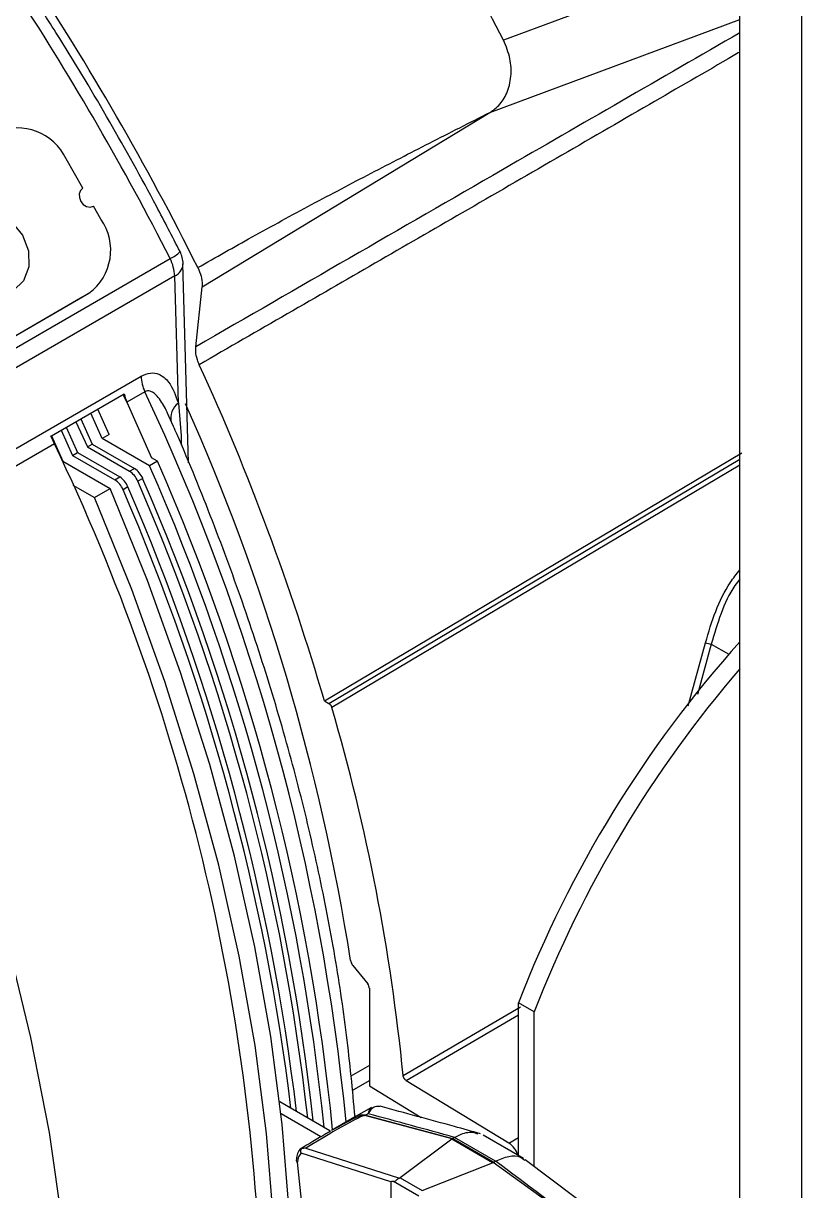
# Model space of a CAD drawing. Extents: x 2 to 136, y 1 to 99.
# Drawn here: x 101.954 to 103.631, y 81.753 to 84.269 of the extents above; entities that cross this region are included whole.
import ezdxf

# ---------------------------------------------------------------- set-up
doc = ezdxf.new("R2010")
doc.units = 0
doc.header["$MEASUREMENT"] = 0
doc.layers.add('OBJECT', color=7, linetype='CONTINUOUS')

msp = doc.modelspace()

# ---------------------------------------------------------------- linework, layer by layer
at = {"layer": 'OBJECT'}
for p, q in [((103.4985, 81.467), (103.4985, 88.5023)), ((103.6315, 81.3637), (103.6315, 88.4256)), ((103.4985, 84.422), (102.9892, 84.2325)), ((102.9597, 84.0769), (103.4985, 84.2772)), ((102.3393, 83.7008), (102.9597, 84.0769)), ((102.0826, 83.9138), (102.0463, 83.9766)), ((102.1213, 83.8466), (102.1051, 83.8748)), ((101.5964, 83.3728), (102.2702, 83.7618)), ((102.3103, 83.3216), (102.298, 83.7504)), ((102.2804, 83.7245), (101.6065, 83.3355)), ((102.2882, 83.4505), (102.2804, 83.7245)), ((101.47, 83.3263), (102.0954, 83.6874)), ((102.0774, 83.677), (102.0954, 83.6874)), ((102.3257, 83.5717), (102.3393, 83.7008)), ((101.452, 83.3159), (102.0774, 83.677)), ((101.6091, 83.1627), (102.2078, 83.5083)), ((102.0145, 83.3799), (102.1717, 83.4706)), ((102.1695, 83.4693), (102.1772, 83.4525)), ((102.1772, 83.4525), (102.1695, 83.4693)), ((102.216, 83.4749), (102.1772, 83.4525)), ((102.139, 83.383), (102.1144, 83.4375)), ((102.1772, 83.4525), (102.2305, 83.3324)), ((102.2882, 83.4505), (102.2939, 83.3803)), ((102.0676, 83.4105), (102.0922, 83.356)), ((102.0781, 83.4166), (102.1027, 83.3621)), ((102.1239, 83.3743), (102.0993, 83.4288)), ((102.2776, 83.3998), (102.2676, 83.4224)), ((102.0359, 83.3922), (102.0604, 83.3377)), ((102.0464, 83.3983), (102.071, 83.3438)), ((102.0213, 83.3625), (101.6173, 83.1293)), ((102.0213, 83.3625), (102.0134, 83.3798)), ((102.0146, 83.3799), (102.0392, 83.3254)), ((102.0922, 83.356), (102.1027, 83.3621)), ((102.1027, 83.3621), (102.1935, 83.3097)), ((102.139, 83.383), (102.1239, 83.3743)), ((102.2262, 83.3153), (102.1239, 83.3743)), ((102.2939, 83.3803), (102.2946, 83.36)), ((102.0604, 83.3377), (102.071, 83.3438)), ((102.0604, 83.3377), (102.1512, 83.2853)), ((102.071, 83.3438), (102.1618, 83.2914)), ((102.0922, 83.356), (102.183, 83.3036)), ((102.6028, 82.8092), (103.5023, 83.3436)), ((102.0383, 83.3249), (102.0392, 83.3254)), ((102.0392, 83.3254), (102.1415, 83.2664)), ((102.183, 83.3036), (102.1935, 83.3097)), ((102.2432, 83.3251), (102.2262, 83.3153)), ((102.2432, 83.3251), (102.2305, 83.3324)), ((102.6126, 82.8032), (103.4985, 83.3295)), ((103.4985, 83.317), (102.6189, 82.7944)), ((102.1512, 83.2853), (102.1618, 83.2914)), ((102.2113, 83.2882), (102.2008, 83.2822)), ((102.061, 83.2737), (102.1076, 83.2468)), ((102.1076, 83.2468), (102.1415, 83.2664)), ((102.1796, 83.2699), (102.169, 83.2638)), ((103.3871, 82.7984), (103.4243, 82.9342)), ((103.4368, 82.9311), (103.4071, 82.8227)), ((103.4368, 82.9311), (103.4745, 82.9094)), ((102.6028, 82.8092), (102.6126, 82.8032)), ((102.6645, 82.2383), (102.6962, 82.1988)), ((102.6998, 82.1897), (102.6998, 81.979)), ((103.0552, 82.1389), (103.0212, 82.1585)), ((103.0212, 81.8289), (103.0212, 82.1585)), ((102.7726, 82.0016), (103.0259, 82.1497)), ((103.0212, 82.1318), (102.7794, 81.9904)), ((103.0552, 81.8055), (103.0552, 82.1389)), ((102.6998, 82.0233), (102.6599, 82.0003)), ((102.6631, 81.9694), (102.6998, 81.9906)), ((102.6998, 81.979), (102.8115, 81.9111)), ((103.0006, 81.856), (102.7794, 81.9904)), ((102.6147, 81.8827), (102.5067, 81.9451)), ((102.7048, 81.9329), (102.6717, 81.9138)), ((102.5953, 81.8694), (102.5097, 81.9188)), ((102.6717, 81.9138), (102.6183, 81.883)), ((102.878, 81.8648), (102.6901, 81.9151)), ((102.6973, 81.9193), (102.6913, 81.9158)), ((102.6913, 81.9158), (102.879, 81.8655)), ((102.8775, 81.8644), (102.7661, 81.7811)), ((102.9655, 81.8136), (102.8775, 81.8644)), ((102.879, 81.8655), (102.878, 81.8648)), ((102.8832, 81.868), (102.8796, 81.8658)), ((102.8796, 81.8658), (102.968, 81.8148)), ((102.9716, 81.8169), (102.8832, 81.868)), ((103.0319, 81.8227), (102.9449, 81.8729)), ((103.0006, 81.856), (103.0212, 81.868)), ((102.5533, 81.8435), (102.5515, 81.843)), ((102.7459, 81.7724), (102.5531, 81.8341)), ((102.5629, 81.8452), (102.7649, 81.7806)), ((102.8139, 81.7535), (102.9655, 81.8136)), ((103.1709, 81.6674), (102.9669, 81.8141)), ((102.968, 81.8148), (102.9716, 81.8169)), ((103.3179, 81.6074), (103.0359, 81.82)), ((102.7661, 81.7811), (102.8139, 81.7535)), ((102.7459, 81.7724), (102.7459, 81.6789)), ((102.8066, 81.7417), (102.7517, 81.7733))]:
    msp.add_line(p, q, dxfattribs=at)
at = {"layer": 'OBJECT', "flags": 128}
for points in [[(102.0826, 83.9138), (102.0773, 83.9088), (102.0746, 83.9016), (102.0748, 83.8933), (102.0779, 83.8851), (102.0834, 83.8783), (102.0905, 83.874), (102.0981, 83.8728), (102.1051, 83.8748)], [(101.8395, 83.8554), (101.8684, 83.8639), (101.9, 83.8587), (101.9295, 83.8407), (101.9524, 83.8126), (101.9653, 83.7787), (101.9661, 83.7442), (101.9548, 83.7143), (101.933, 83.6935)], [(102.1415, 80.2452), (102.2216, 80.3506), (102.2931, 80.4665), (102.3557, 80.5927), (102.4091, 80.7284), (102.4531, 80.8732), (102.4875, 81.0264), (102.5122, 81.1875), (102.527, 81.3557), (102.532, 81.5304), (102.527, 81.7108), (102.5122, 81.8961), (102.4875, 82.0857), (102.4531, 82.2786), (102.4091, 82.4742), (102.3557, 82.6716), (102.2931, 82.87), (102.2216, 83.0685), (102.1415, 83.2664)], [(102.1076, 80.2256), (102.1877, 80.331), (102.2592, 80.4469), (102.3218, 80.5731), (102.3751, 80.7088), (102.4191, 80.8536), (102.4535, 81.0069), (102.4782, 81.1679), (102.4931, 81.3361), (102.498, 81.5108), (102.4931, 81.6912), (102.4782, 81.8765), (102.4535, 82.0661), (102.4191, 82.2591), (102.3751, 82.4546), (102.3218, 82.652), (102.2592, 82.8504), (102.1877, 83.0489), (102.1076, 83.2468)], [(102.0631, 81.2883), (102.0566, 81.4799), (102.0389, 81.6769), (102.0102, 81.8785), (101.9706, 82.0837), (101.9203, 82.2915), (101.8595, 82.5009), (101.7885, 82.711), (101.7077, 82.9208), (101.6173, 83.1293)]]:
    msp.add_lwpolyline(points, dxfattribs=at)
at = {"layer": 'OBJECT'}
for centre, radius, start, end in [((97.6285, 81.455), 6.0375, 27.38935, 32.61065), ((96.9167, 81.0441), 6.0486, 26.49365, 33.50636), ((96.8603, 81.0115), 6.069, 26.94753, 33.11138), ((101.9417, 83.9282), 0.1153, 24.8164, 113.6431), ((102.0271, 83.7802), 0.1153, 306.3515, 35.1849), ((102.2474, 83.817), 0.0597, 292.4558, 317.9788), ((102.193, 83.7209), 0.0874, 2.3954, 27.9366), ((102.2365, 83.7489), 0.062, 1.6775, 26.944), ((102.2682, 83.7523), 0.0304, 293.586, 356.2934), ((97.4795, 81.3143), 5.337, 16.2665, 24.5682), ((102.2928, 83.5115), 0.0851, 182.1754, 205.4882), ((97.8869, 81.4352), 4.7856, 5.5871, 25.2282), ((102.3135, 83.4171), 0.0419, 127.1851, 190.8923), ((97.9503, 81.5061), 4.7674, 8.9709, 24.0531), ((97.9036, 81.391), 4.5653, 1.6388, 25.585), ((102.169, 83.2712), 0.0456, 21.9154, 57.4729), ((97.8916, 81.4094), 4.7351, 5.8245, 23.7352), ((97.9166, 81.4219), 4.7267, 5.6146, 23.7444), ((102.1267, 83.2468), 0.0456, 21.9154, 57.4729), ((102.1372, 83.2529), 0.0456, 21.9154, 57.4729), ((102.1584, 83.2651), 0.0456, 21.9154, 57.4729), ((97.8664, 81.3946), 4.7396, 6.1647, 23.5495), ((97.7122, 81.3381), 4.8551, 7.0155, 23.3685), ((97.7292, 81.3465), 4.8482, 6.8435, 23.3738), ((97.8493, 81.3863), 4.7466, 6.3392, 23.5421), ((105.3914, 81.2397), 2.542, 138.127, 158.8102), ((103.5182, 83.2848), 0.363, 255.0127, 257.0398), ((105.4253, 81.2201), 2.542, 139.2863, 158.8102), ((98.4614, 81.5772), 4.332, 5.6217, 16.3179), ((102.683, 81.8928), 0.0238, 76.5072, 118.3677), ((102.7094, 81.9147), 0.0209, 176.4263, 178.9916), ((102.7033, 81.895), 0.0241, 120.0381, 123.136), ((102.9746, 81.8171), 0.0468, 15.7066, 56.2936), ((102.5524, 81.8186), 0.01, 177.3901, 180), ((102.5474, 81.8191), 0.00497, 180.2898, 240.8138), ((102.5524, 81.8186), 0.01, 180, 186.4656), ((102.5461, 81.8183), 0.00372, 192.6193, 252.2013)]:
    msp.add_arc(centre, radius, start, end, dxfattribs=at)
for centre, major_axis, ratio, start_param, end_param in [((102.2257, 83.4689), (-0.0367, 0.0501), 0.810256, 1.005073, 1.319433), ((102.0441, 83.3641), (-0.0287, 0.055), 0.340719, 1.108149, 1.422508), ((102.6927, 82.1938), (-0.005, 0.00866), 0.577456, 3.927011, 4.973992), ((102.2929, 81.6558), (0.3977, 0.259), 0.033271, 0.082533, 0.803198), ((102.2995, 81.6297), (0.3934, 0.2851), 0.067897, 0.107732, 0.577362), ((102.2929, 81.6558), (0.3977, 0.259), 0.033271, 0.029869, 0.082533), ((102.2995, 81.6297), (0.3934, 0.2851), 0.067897, 0.055068, 0.107732), ((101.1671, 81.091), (5.759, -1.2811), 0.198331, 1.31253, 1.346221), ((102.5627, 81.9508), (0.3234, -0.0744), 0.221608, 6.097685, 6.104202), ((102.5629, 81.9507), (0.3275, -0.0723), 0.201878, 6.059394, 6.065905), ((102.5666, 81.9528), (0.3275, -0.0723), 0.201878, 6.065905, 6.070109), ((102.5783, 81.7911), (-0.0231, 0.0444), 0.54529, 0.093947, 0.755779), ((100.311, 82.8452), (-1.5577, 2.9995), 0.54529, 3.803221, 4.099553), ((103.6595, 81.3176), (0.6996, -0.4919), 0.108829, 3.057234, 3.070323), ((103.659, 81.3179), (0.6943, -0.494), 0.104684, 3.093765, 3.106856), ((103.6627, 81.32), (0.6943, -0.494), 0.104684, 3.090425, 3.093765), ((98.667, 83.0154), (13.5348, -9.6488), 0.094709, 1.299778, 1.31529), ((102.7398, 81.7883), (0.0269, -0.0062), 0.221608, 5.957084, 6.097685), ((102.8764, 81.7369), (0.1305, -0.0357), 0.06024, 2.857382, 3.158052), ((102.8717, 81.7122), (0.0583, -0.041), 0.108829, 3.070323, 3.096503)]:
    msp.add_ellipse(centre, major_axis=major_axis, ratio=ratio, start_param=start_param, end_param=end_param, dxfattribs=at)
for points, knots in [([(102.2918, 83.777), (102.275, 83.8096), (102.2264, 83.9039), (102.1409, 84.0577), (102.0488, 84.2118), (101.9894, 84.304), (101.9676, 84.3378)], [0, 0, 0, 0, 0.169694, 0.491691, 0.81372, 1, 1, 1, 1]), ([(103.4985, 84.2486), (103.3284, 84.1504), (102.9418, 83.9273), (102.5468, 83.6993), (102.3257, 83.5717)], [0, 0, 0, 0, 0.440198, 1, 1, 1, 1]), ([(102.9597, 84.0769), (102.9623, 84.0785), (102.9691, 84.0828), (102.9826, 84.0952), (102.9979, 84.1183), (103.0065, 84.1537), (103.0048, 84.1941), (102.9945, 84.2194), (102.9892, 84.2325)], [0, 0, 0, 0, 0.061294, 0.157977, 0.353025, 0.568965, 0.775601, 1, 1, 1, 1]), ([(103.4985, 84.207), (103.4937, 84.2043), (103.4289, 84.1667), (103.2969, 84.0902), (103.1023, 83.9776), (102.9051, 83.8635), (102.712, 83.7519), (102.5231, 83.6428), (102.3966, 83.5698), (102.3333, 83.5332)], [0, 0, 0, 0, 0.012532, 0.169359, 0.343097, 0.516836, 0.677891, 0.838946, 1, 1, 1, 1]), ([(102.3301, 83.7424), (102.369, 83.7646), (102.4504, 83.8109), (102.5752, 83.8785), (102.7028, 83.9457), (102.831, 84.0117), (102.9163, 84.0549), (102.9597, 84.0769)], [0, 0, 0, 0, 0.187145, 0.391348, 0.595125, 0.793954, 1, 1, 1, 1]), ([(102.3301, 83.7424), (102.3327, 83.7363), (102.338, 83.724), (102.3399, 83.7097), (102.3394, 83.7026), (102.3393, 83.7008)], [0, 0, 0, 0, 0.425024, 0.850045, 1, 1, 1, 1]), ([(102.3333, 83.5332), (102.3319, 83.5368), (102.3279, 83.5464), (102.3252, 83.5599), (102.3256, 83.5684), (102.3257, 83.5717)], [0, 0, 0, 0, 0.263887, 0.723096, 1, 1, 1, 1]), ([(102.2078, 83.5083), (102.2147, 83.5113), (102.2286, 83.5172), (102.2497, 83.5128), (102.2729, 83.4936), (102.2823, 83.467), (102.2882, 83.4505)], [0, 0, 0, 0, 0.163498, 0.325711, 0.581357, 1, 1, 1, 1]), ([(102.2675, 83.4224), (102.2664, 83.4253), (102.261, 83.4389), (102.251, 83.4558), (102.2383, 83.4705), (102.2292, 83.4761), (102.2219, 83.4774), (102.2179, 83.4757), (102.216, 83.4749)], [0, 0, 0, 0, 0.108509, 0.498482, 0.697815, 0.839633, 0.923711, 1, 1, 1, 1]), ([(102.6691, 81.9117), (102.6636, 81.9705), (102.6526, 82.0881), (102.625, 82.2688), (102.5893, 82.4518), (102.545, 82.6369), (102.4923, 82.8232), (102.4316, 83.0101), (102.3626, 83.1968), (102.3103, 83.3268), (102.2802, 83.3941), (102.2776, 83.3998)], [0, 0, 0, 0, 0.123671, 0.2473136, 0.3709244, 0.4945023, 0.6180489, 0.7415668, 0.8650598, 0.9885318, 1, 1, 1, 1]), ([(103.4243, 82.9342), (103.431, 82.957), (103.4445, 83.0026), (103.4706, 83.0564), (103.4913, 83.0824), (103.4985, 83.0915)], [0, 0, 0, 0, 0.394095, 0.789354, 1, 1, 1, 1]), ([(103.4985, 83.0717), (103.4948, 83.0669), (103.4781, 83.0455), (103.4561, 82.9976), (103.4432, 82.9532), (103.4368, 82.9311)], [0, 0, 0, 0, 0.124966, 0.563025, 1, 1, 1, 1]), ([(102.6126, 82.8032), (102.613, 82.8029), (102.6138, 82.8024), (102.6149, 82.8013), (102.616, 82.8001), (102.6169, 82.7988), (102.6177, 82.7973), (102.6184, 82.7959), (102.6187, 82.7949), (102.6189, 82.7944)], [0, 0, 0, 0, 0.143858, 0.287687, 0.431529, 0.575361, 0.719222, 0.857739, 1, 1, 1, 1]), ([(102.6594, 82.2495), (102.6595, 82.249), (102.6597, 82.248), (102.6601, 82.2464), (102.6607, 82.2448), (102.6614, 82.2433), (102.6622, 82.2417), (102.6632, 82.24), (102.664, 82.2389), (102.6645, 82.2383)], [0, 0, 0, 0, 0.134203, 0.268404, 0.402601, 0.536798, 0.671012, 0.805218, 1, 1, 1, 1]), ([(102.7794, 81.9904), (102.7786, 81.991), (102.7774, 81.9918), (102.776, 81.9935), (102.775, 81.9948), (102.7742, 81.9962), (102.7735, 81.9977), (102.7729, 81.9996), (102.7727, 82.0008), (102.7726, 82.0016)], [0, 0, 0, 0, 0.235208, 0.351553, 0.4679, 0.584227, 0.700573, 0.816902, 1, 1, 1, 1]), ([(102.723, 81.935), (102.718, 81.9352), (102.7083, 81.9355), (102.701, 81.9259), (102.6976, 81.9199), (102.6973, 81.9193), (102.6973, 81.9193)], [0, 0, 0, 0, 0.499005, 0.956954, 0.994824, 1, 1, 1, 1]), ([(102.6973, 81.9193), (102.6973, 81.9193), (102.6974, 81.9199), (102.698, 81.9217), (102.6999, 81.927), (102.7018, 81.9324), (102.7047, 81.9323), (102.7052, 81.9323)], [0, 0, 0, 0, 0.008532, 0.081529, 0.26229, 0.88944, 1, 1, 1, 1]), ([(102.939, 81.8761), (102.9204, 81.8813), (102.8487, 81.9012), (102.7764, 81.9207), (102.723, 81.9352)], [0, 0, 0, 0, 0.260615, 1, 1, 1, 1]), ([(102.6162, 81.8816), (102.6129, 81.8797), (102.5904, 81.8671), (102.5691, 81.854), (102.551, 81.8429)], [0, 0, 0, 0, 0.145568, 1, 1, 1, 1]), ([(102.8836, 81.8682), (102.8872, 81.8701), (102.9002, 81.877), (102.9183, 81.8816), (102.9298, 81.8773), (102.9335, 81.876)], [0, 0, 0, 0, 0.207784, 0.748668, 1, 1, 1, 1]), ([(102.5515, 81.843), (102.5511, 81.8426), (102.5474, 81.8395), (102.5439, 81.8314), (102.5428, 81.8229), (102.5424, 81.8191)], [0, 0, 0, 0, 0.068764, 0.580465, 1, 1, 1, 1]), ([(102.5531, 81.8341), (102.5531, 81.8341), (102.5528, 81.8347), (102.5523, 81.8365), (102.5521, 81.8394), (102.5526, 81.8419), (102.5531, 81.8432), (102.5533, 81.8435)], [0, 0, 0, 0, 0.01718, 0.202305, 0.556615, 0.898384, 1, 1, 1, 1]), ([(102.5629, 81.8452), (102.5628, 81.8452), (102.5594, 81.845), (102.5563, 81.8443), (102.5533, 81.8435)], [0, 0, 0, 0, 0.019978, 1, 1, 1, 1]), ([(102.9719, 81.8171), (102.9816, 81.8212), (103.0009, 81.8296), (103.0229, 81.829), (103.0318, 81.8214), (103.0349, 81.8187)], [0, 0, 0, 0, 0.396088, 0.792171, 1, 1, 1, 1]), ([(102.7517, 81.7733), (102.7528, 81.7733), (102.7547, 81.7734), (102.7573, 81.7753), (102.7599, 81.7776), (102.7625, 81.7795), (102.7643, 81.7803), (102.7649, 81.7806)], [0, 0, 0, 0, 0.2815, 0.477143, 0.672465, 0.878459, 1, 1, 1, 1])]:
    msp.add_open_spline(points, degree=3, knots=knots, dxfattribs=at)

doc.saveas('drawing.dxf')
